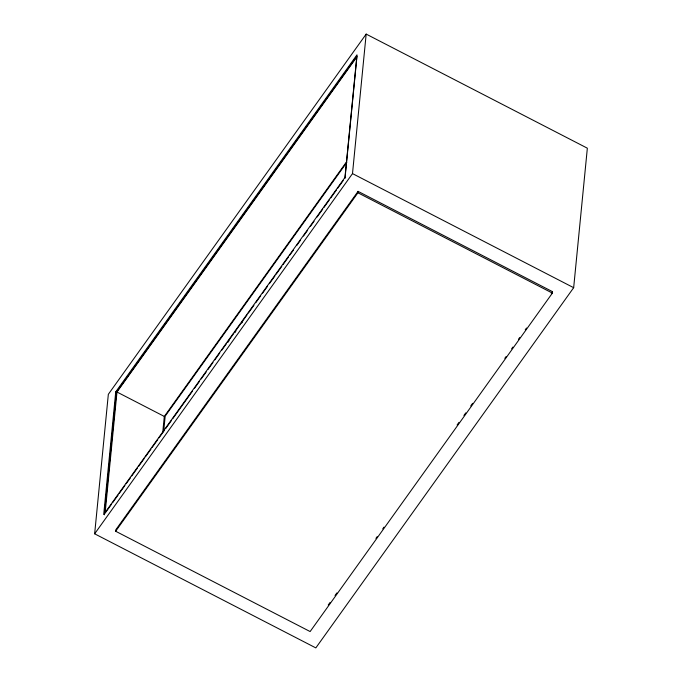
<?xml version="1.0" encoding="UTF-8"?>
<svg xmlns="http://www.w3.org/2000/svg" width="682" height="682" viewBox="0 0 682 682"><rect width="100%" height="100%" fill="white"/><g stroke="black" fill="none" stroke-linecap="round" stroke-linejoin="round"><path stroke-width="1.02" d="M94.653 533.81L108.336 394.307L366.174 34.1L587.347 148.19L573.664 287.693L315.826 647.9L94.653 533.81L352.5 173.603L366.174 34.1M115.735 391.869L103.715 514.475L344.956 177.465L356.976 54.858L115.735 391.869L116.4 392.218L104.38 514.825M105.096 513.205L116.98 392.022L356.925 56.811L345.041 177.993M115.65 531.244L115.795 529.82L358.059 191.369L552.531 291.683L552.386 293.107L310.122 631.558L115.65 531.244L357.922 192.793L358.059 191.369M162.759 432.243L164.311 416.438L346.592 161.779M163.723 430.905L165.172 416.156L346.78 162.444M116.4 392.218L357.018 56.069M105.719 512.344L111.294 504.544M112.539 502.813L118.114 495.021M119.359 493.291L124.934 485.49M126.179 483.76L130.518 477.698M131.754 475.959L137.338 468.167M138.574 466.437L144.158 458.636M145.394 456.906L150.978 449.114M152.214 447.375L157.798 439.583M159.034 437.853L164.618 430.052M165.854 428.322L171.438 420.53M172.674 418.791L192.52 391.076M194.379 388.476L199.34 381.545M201.199 378.953L206.16 372.022M208.019 369.422L212.98 362.492M214.839 359.891L219.8 352.969M221.659 350.369L226.62 343.438M227.856 341.708L233.44 333.907M234.676 332.177L240.26 324.385M241.496 322.646L247.08 314.854M248.316 313.123L253.9 305.323M255.759 302.723L260.72 295.8M262.579 293.2L267.54 286.269M269.399 283.669L274.982 275.878M276.219 274.147L281.802 266.347M283.039 264.616L288.622 256.816M289.859 255.085L293.584 249.893M296.679 245.563L300.404 240.362M303.499 236.032L307.224 230.831M310.319 226.501L314.044 221.309M317.139 216.978L322.722 209.178M323.959 207.447L329.542 199.655M330.787 197.916L336.362 190.125M337.607 188.394L343.182 180.594M227.788 342.415L229.033 340.685M234.608 332.884L235.853 331.154M241.437 323.353L242.673 321.623M328.23 605.036L330.088 602.436M335.041 595.514L336.899 592.914M375.935 538.379L377.18 536.649M382.755 528.857L383.992 527.126M457.111 424.988L458.969 422.388M463.922 415.466L465.78 412.866M470.742 405.943L472.6 403.343M504.816 358.331L506.061 356.601M511.636 348.809L512.873 347.078M518.448 339.286L519.693 337.556M525.268 329.773L526.504 328.033M551.286 293.413L552.531 291.683M352.5 173.603L573.664 287.693M344.956 177.465L345.621 177.806M357.922 192.793L552.386 293.107M116.98 392.022L164.311 416.438"/></g></svg>
